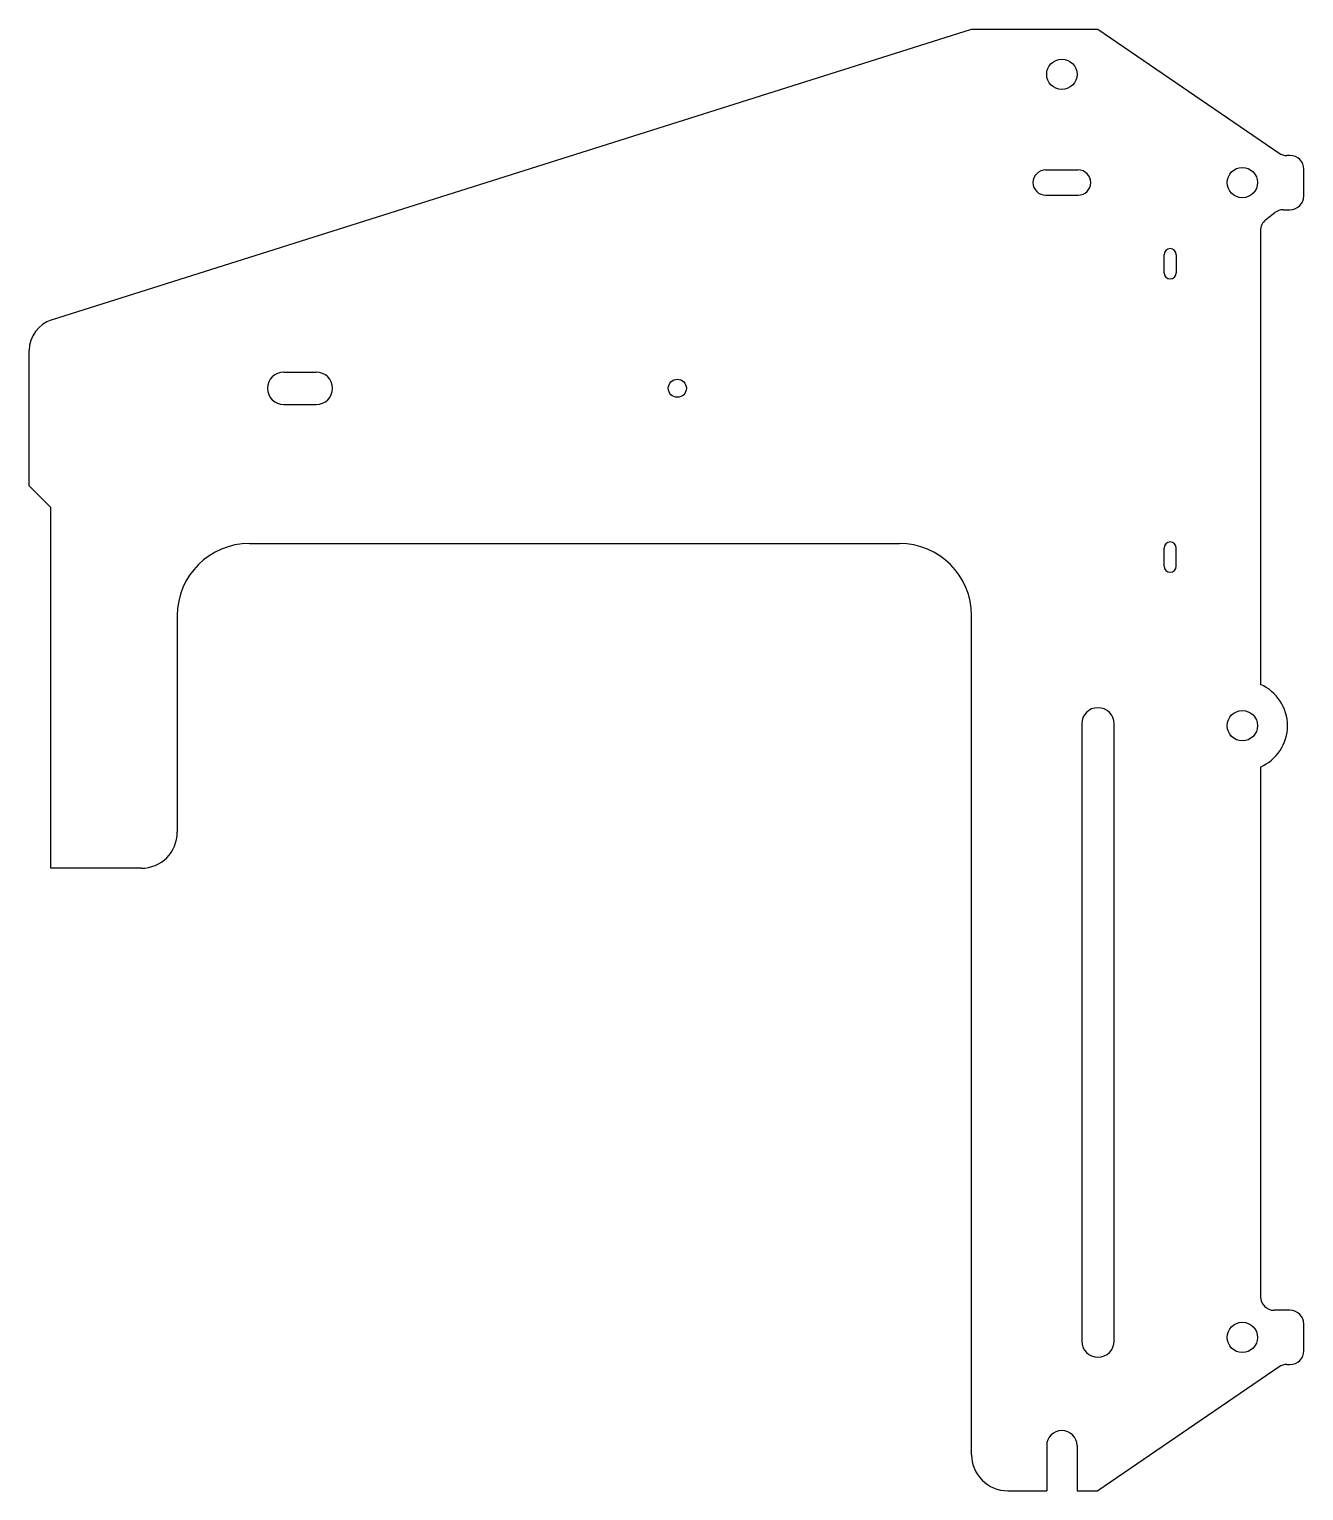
# Model space of a CAD drawing. Extents: x -6 to 347, y -173 to 233.
import ezdxf

# ---------------------------------------------------------------- set-up
doc = ezdxf.new("R2010")
doc.units = 0
doc.layers.add('CONTINUOUS', color=7, linetype='CONTINUOUS')

msp = doc.modelspace()

# ---------------------------------------------------------------- linework, layer by layer
at = {"layer": 'CONTINUOUS', "color": 1, "linetype": 'CONTINUOUS'}
for p, q in [((0.21, 151.96), (255, 232.5)), ((255, 232.5), (290, 232.5)), ((290, 232.5), (340.2, 198.17)), ((275.5, 193.5), (284.5, 193.5)), ((335, 176.7), (335, 50.96)), ((311.7, 170), (311.7, 165)), ((-6, 106), (-6, 143.49)), ((0, 100), (-6, 106)), ((0, 0), (0, 100)), ((35, 70), (35, 10)), ((255, -162.5), (255, 70)), ((340.2, -138.17), (290, -172.5))]:
    msp.add_line(p, q, dxfattribs=at)
at = {"layer": 'CONTINUOUS'}
for p, q in [((343.19, 197.5), (342.35, 197.5)), ((347, 186.31), (347, 193.69)), ((275.5, 186.5), (284.5, 186.5)), ((341.33, 182.5), (343.19, 182.5)), ((336.45, 179.69), (338.96, 181.68)), ((308.3, 165), (308.3, 170)), ((64.5, 137.5), (73.5, 137.5)), ((64.5, 128.5), (73.5, 128.5)), ((55, 90), (235, 90)), ((308.3, 83.72), (308.3, 88.72)), ((311.7, 83.72), (311.7, 88.72)), ((285.5, 40), (285.5, -131)), ((294.5, -131), (294.5, 40)), ((335, 28.04), (335, -118.69)), ((25, 0), (0, 0)), ((340, -122.5), (338.81, -122.5)), ((343.19, -122.5), (340, -122.5)), ((347, -133.69), (347, -126.31)), ((342.35, -137.5), (343.19, -137.5)), ((275.8, -160), (275.8, -172.5)), ((284.2, -160), (284.2, -172.5)), ((265, -172.5), (275.8, -172.5)), ((284.2, -172.5), (290, -172.5))]:
    msp.add_line(p, q, dxfattribs=at)
for centre, radius in [((280, 220), 4.2), ((330, 190), 4.2), ((173.5, 133), 2.5), ((330, 39.5), 4.2), ((330, -130), 4.2)]:
    msp.add_circle(centre, radius, dxfattribs=at)
for centre, radius, start, end in [((342.35, 201.31), 3.81, 235.6315, 270), ((343.19, 193.69), 3.81, 360, 90), ((275.5, 190), 3.5, 90, 270), ((284.5, 190), 3.5, 270, 90), ((343.19, 186.31), 3.81, 270, 360), ((341.33, 178.69), 3.81, 90, 128.354), ((338.81, 176.7), 3.81, 128.354, 180), ((310, 170), 1.7, 360, 180), ((310, 165), 1.7, 180, 360), ((2.89, 143.49), 8.89, 107.5413, 180), ((64.5, 133), 4.5, 90, 270), ((73.5, 133), 4.5, 270, 90), ((55, 70), 20, 90, 180), ((235, 70), 20, 360, 90), ((310, 88.72), 1.7, 0, 180), ((310, 83.72), 1.7, 180, 0), ((330, 39.5), 12.5, 293.5782, 66.4218), ((290, 40), 4.5, 360, 180), ((25, 10), 10, 270, 0), ((338.81, -118.69), 3.81, 180, 270), ((343.19, -126.31), 3.81, 360, 90), ((290, -131), 4.5, 180, 360), ((342.35, -141.31), 3.81, 90, 124.3685), ((343.19, -133.69), 3.81, 270, 0), ((280, -160), 4.2, 360, 180), ((265, -162.5), 10, 180, 270)]:
    msp.add_arc(centre, radius, start, end, dxfattribs=at)

doc.saveas('drawing.dxf')
